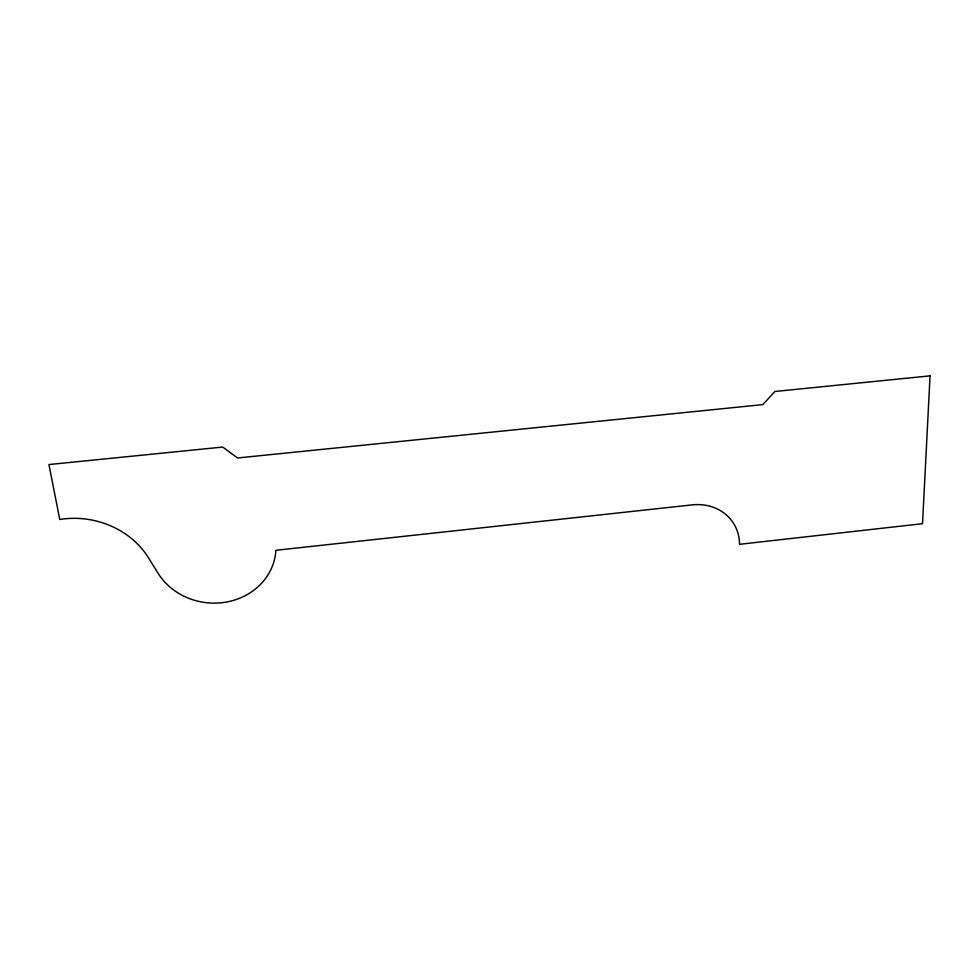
<?xml version="1.0" encoding="UTF-8"?>
<svg xmlns="http://www.w3.org/2000/svg" width="979" height="979" viewBox="0 0 979 979"><rect width="100%" height="100%" fill="white"/><g stroke="black" fill="none" stroke-linecap="round" stroke-linejoin="round"><path stroke-width="1.47" d="M930.05 375.863L922.524 523.692L739.524 544.312A48.216 42.905 -31.9 0 0 692.239 504.87L275.919 550.284A63.17 57.149 5.9 0 1 227.385 601.865A63.17 57.149 5.9 0 1 158.096 573.278L148.294 557.54A80.976 70.769 10.4 0 0 59.756 519.47L48.95 464.548L222.698 447.06L237.579 457.976L762.812 404.608L774.915 391.478L930.05 375.863"/></g></svg>
